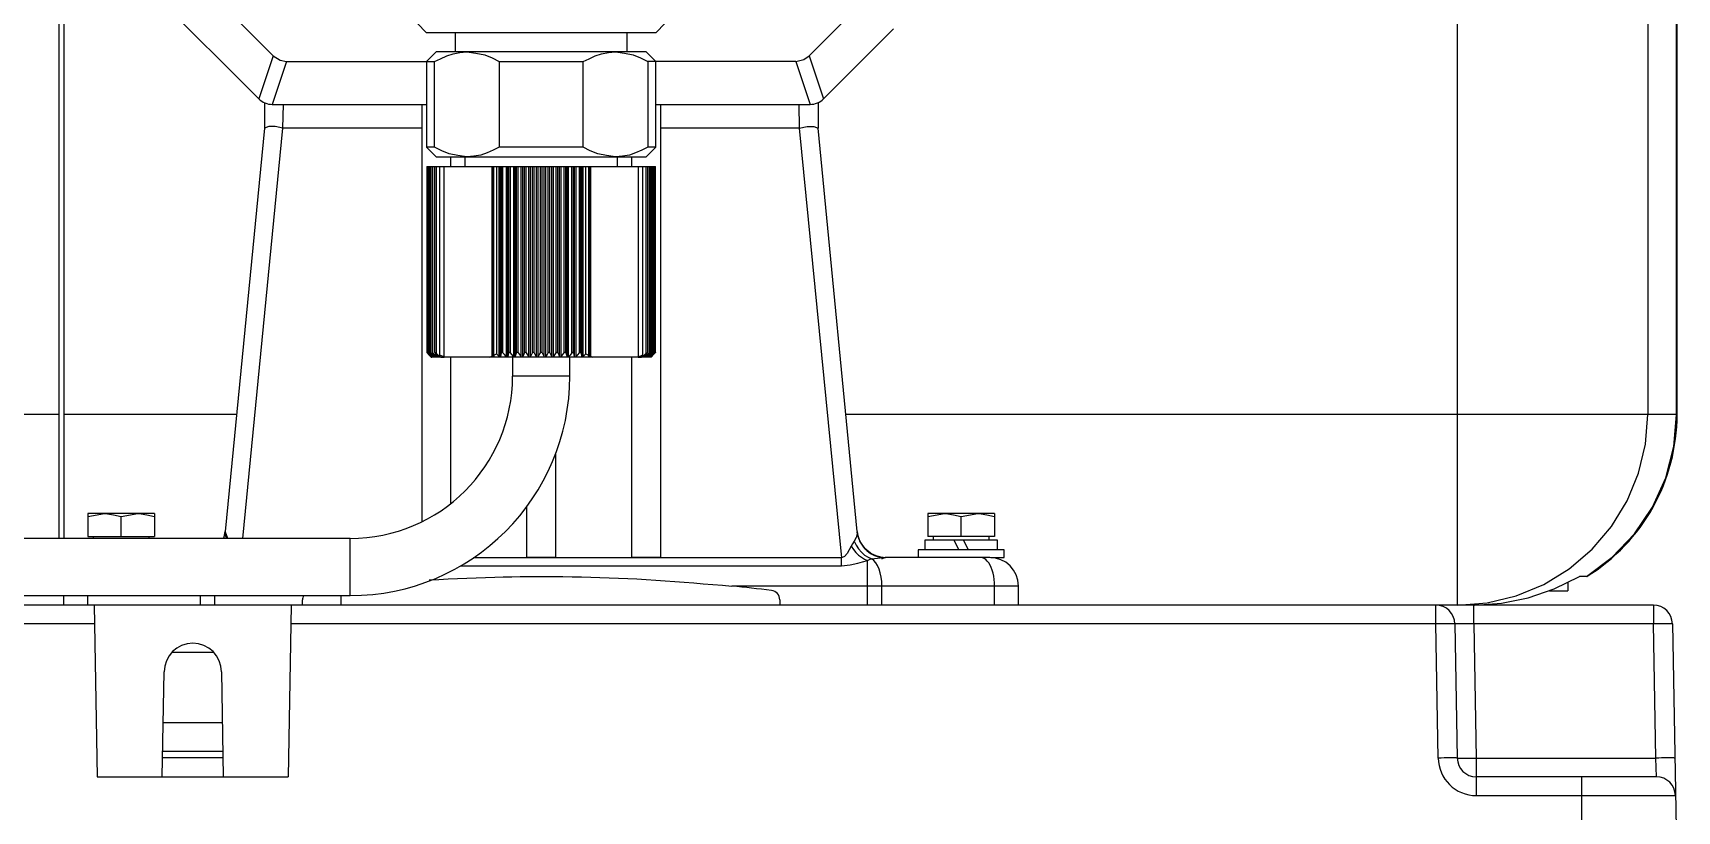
# Model space of a CAD drawing. Extents: x -9877 to -4419, y 2249 to 6216.
# Drawn here: x -6472.6 to -6300.3, y 2577.5 to 2659.1 of the extents above; entities that cross this region are included whole.
import ezdxf

# ---------------------------------------------------------------- set-up
doc = ezdxf.new("R2010")
doc.units = 0
doc.layers.add('LY_1', color=7, linetype='CONTINUOUS')

msp = doc.modelspace()

# ---------------------------------------------------------------- linework, layer by layer
at = {"layer": 'LY_1', "color": 110, "linetype": 'CONTINUOUS'}
for p, q in [((-6323.333939, 2599.136545), (-6323.333939, 2755.155145)), ((-6469.824021, 2606.136545), (-6469.824021, 2734.136545)), ((-6469.324021, 2733.636545), (-6469.324021, 2606.136545)), ((-6303.398054, 2716.046375), (-6303.398054, 2619.136545)), ((-6300.388135, 2619.136545), (-6300.388135, 2716.046375)), ((-6300.324021, 2619.136545), (-6300.324021, 2716.046375)), ((-6468.238234, 2671.550758), (-6448.909807, 2652.222331)), ((-6451.738234, 2661.050758), (-6447.409807, 2656.722331)), ((-6432.324021, 2660.136545), (-6431.324021, 2659.136545)), ((-6407.324021, 2659.136545), (-6406.324021, 2660.136545)), ((-6391.238234, 2656.722331), (-6386.909807, 2661.050758)), ((-6389.738234, 2652.222331), (-6382.409807, 2659.550758)), ((-6407.324021, 2659.136545), (-6431.324021, 2659.136545)), ((-6428.324021, 2659.136545), (-6428.324021, 2657.136545)), ((-6410.324021, 2657.136545), (-6410.324021, 2659.136545)), ((-6447.409807, 2656.722331), (-6448.909807, 2652.222331)), ((-6445.995593, 2656.136545), (-6447.495593, 2651.636545)), ((-6445.995593, 2656.136545), (-6430.49336, 2656.136545)), ((-6430.324021, 2657.136545), (-6431.324021, 2656.136545)), ((-6431.324021, 2656.136545), (-6431.324021, 2647.136545)), ((-6430.49336, 2647.136545), (-6430.49336, 2656.136545)), ((-6408.324021, 2657.136545), (-6430.324021, 2657.136545)), ((-6423.71103, 2656.136545), (-6423.71103, 2647.136545)), ((-6423.71103, 2656.136545), (-6414.937011, 2656.136545)), ((-6414.937011, 2647.136545), (-6414.937011, 2656.136545)), ((-6407.324021, 2656.136545), (-6408.324021, 2657.136545)), ((-6408.154681, 2656.136545), (-6408.154681, 2647.136545)), ((-6392.652448, 2656.136545), (-6408.154681, 2656.136545)), ((-6407.324021, 2647.136545), (-6407.324021, 2656.136545)), ((-6392.652448, 2656.136545), (-6391.152448, 2651.636545)), ((-6391.238234, 2656.722331), (-6389.738234, 2652.222331)), ((-6448.324021, 2651.816185), (-6448.324021, 2649.137129)), ((-6447.495593, 2651.636545), (-6431.324021, 2651.636545)), ((-6446.386473, 2649.137277), (-6446.324021, 2651.636545)), ((-6431.824021, 2651.636545), (-6431.824021, 2607.880398)), ((-6407.324021, 2651.636545), (-6391.152448, 2651.636545)), ((-6406.824021, 2651.636545), (-6406.824021, 2604.136545)), ((-6392.324021, 2651.636545), (-6392.299567, 2649.142532)), ((-6390.324021, 2651.816185), (-6390.324021, 2649.133739)), ((-6448.323964, 2649.137129), (-6452.435577, 2606.846247)), ((-6450.579038, 2606.136545), (-6446.386473, 2649.137277)), ((-6431.824021, 2649.136545), (-6446.386473, 2649.137277)), ((-6392.299567, 2649.142485), (-6406.824021, 2649.136545)), ((-6392.299554, 2649.142271), (-6387.870214, 2604.097681)), ((-6386.212464, 2606.846247), (-6390.324586, 2649.133723)), ((-6431.324021, 2647.136545), (-6430.324021, 2646.136545)), ((-6430.49336, 2647.136545), (-6431.324021, 2647.136545)), ((-6430.324021, 2646.136545), (-6408.324021, 2646.136545)), ((-6428.824021, 2646.136545), (-6428.824021, 2645.136545)), ((-6427.324021, 2646.136545), (-6427.324021, 2645.136545)), ((-6414.937011, 2647.136545), (-6423.71103, 2647.136545)), ((-6411.324021, 2645.136545), (-6411.324021, 2646.136545)), ((-6409.824021, 2645.136545), (-6409.824021, 2646.136545)), ((-6408.324021, 2646.136545), (-6407.324021, 2647.136545)), ((-6407.324021, 2647.136545), (-6408.154681, 2647.136545)), ((-6431.316771, 2645.136545), (-6407.33127, 2645.136545)), ((-6431.316771, 2645.136545), (-6431.316771, 2625.636484)), ((-6431.263163, 2645.136545), (-6431.263163, 2625.586316)), ((-6431.258831, 2645.136545), (-6431.258831, 2625.635999)), ((-6431.19893, 2625.586316), (-6431.19893, 2645.136545)), ((-6431.143233, 2645.136545), (-6431.143233, 2625.635037)), ((-6431.076844, 2625.586316), (-6431.076844, 2645.136545)), ((-6430.97054, 2645.136545), (-6430.97054, 2625.633598)), ((-6430.897499, 2625.586316), (-6430.897499, 2645.136545)), ((-6430.741593, 2645.136545), (-6430.741593, 2625.631685)), ((-6430.66177, 2625.586316), (-6430.66177, 2645.136545)), ((-6430.452818, 2625.613746), (-6430.452818, 2645.136545)), ((-6430.316101, 2645.136545), (-6430.316101, 2625.538577)), ((-6429.947093, 2625.349225), (-6429.947093, 2645.136545)), ((-6429.526103, 2645.136545), (-6429.526103, 2625.158292)), ((-6429.474609, 2625.136545), (-6429.474609, 2645.136545)), ((-6424.509281, 2645.136545), (-6424.509281, 2625.231647)), ((-6424.462649, 2625.1844), (-6424.462649, 2645.136545)), ((-6424.30961, 2625.1844), (-6424.30961, 2645.136545)), ((-6424.292671, 2625.332136), (-6424.292671, 2645.136545)), ((-6424.003383, 2645.136545), (-6424.003383, 2625.477375)), ((-6423.728742, 2625.1844), (-6423.728742, 2645.136545)), ((-6423.570869, 2625.1844), (-6423.570869, 2645.136545)), ((-6423.492648, 2625.586316), (-6423.492648, 2645.136545)), ((-6423.329302, 2625.586316), (-6423.329302, 2645.136545)), ((-6422.973376, 2625.1844), (-6422.973376, 2645.136545)), ((-6422.811438, 2625.1844), (-6422.811438, 2645.136545)), ((-6422.701285, 2625.586316), (-6422.701285, 2645.136545)), ((-6422.534189, 2625.586316), (-6422.534189, 2645.136545)), ((-6422.200231, 2625.1844), (-6422.200231, 2645.136545)), ((-6422.035017, 2625.1844), (-6422.035017, 2645.136545)), ((-6421.893468, 2625.586316), (-6421.893468, 2645.136545)), ((-6421.723437, 2625.586316), (-6421.723437, 2645.136545)), ((-6421.413073, 2625.1844), (-6421.413073, 2645.136545)), ((-6421.245388, 2625.1844), (-6421.245388, 2645.136545)), ((-6421.073132, 2625.586316), (-6421.073132, 2645.136545)), ((-6420.900994, 2625.586316), (-6420.900994, 2645.136545)), ((-6420.615737, 2625.1844), (-6420.615737, 2645.136545)), ((-6420.446398, 2625.1844), (-6420.446398, 2645.136545)), ((-6420.244275, 2625.586316), (-6420.244275, 2645.136545)), ((-6420.070869, 2625.586316), (-6420.070869, 2645.136545)), ((-6419.812108, 2625.1844), (-6419.812108, 2645.136545)), ((-6419.64194, 2625.1844), (-6419.64194, 2645.136545)), ((-6419.410935, 2625.586316), (-6419.410935, 2645.136545)), ((-6419.237106, 2625.586316), (-6419.237106, 2645.136545)), ((-6419.006101, 2625.1844), (-6419.006101, 2645.136545)), ((-6418.835933, 2625.1844), (-6418.835933, 2645.136545)), ((-6418.577172, 2625.586316), (-6418.577172, 2645.136545)), ((-6418.403766, 2625.586316), (-6418.403766, 2645.136545)), ((-6418.201643, 2625.1844), (-6418.201643, 2645.136545)), ((-6418.032304, 2625.1844), (-6418.032304, 2645.136545)), ((-6417.747047, 2625.586316), (-6417.747047, 2645.136545)), ((-6417.574909, 2625.586316), (-6417.574909, 2645.136545)), ((-6417.402653, 2625.1844), (-6417.402653, 2645.136545)), ((-6417.234969, 2625.1844), (-6417.234969, 2645.136545)), ((-6416.924605, 2625.586316), (-6416.924605, 2645.136545)), ((-6416.754574, 2625.586316), (-6416.754574, 2645.136545)), ((-6416.613024, 2625.1844), (-6416.613024, 2645.136545)), ((-6416.447811, 2625.1844), (-6416.447811, 2645.136545)), ((-6416.113852, 2625.586316), (-6416.113852, 2645.136545)), ((-6415.946757, 2625.586316), (-6415.946757, 2645.136545)), ((-6415.836603, 2625.1844), (-6415.836603, 2645.136545)), ((-6415.674665, 2625.1844), (-6415.674665, 2645.136545)), ((-6415.318739, 2625.586316), (-6415.318739, 2645.136545)), ((-6415.155393, 2625.586316), (-6415.155393, 2645.136545)), ((-6415.077172, 2625.1844), (-6415.077172, 2645.136545)), ((-6414.919299, 2625.1844), (-6414.919299, 2645.136545)), ((-6414.644658, 2625.477375), (-6414.644658, 2645.136545)), ((-6414.35537, 2645.136545), (-6414.35537, 2625.332136)), ((-6414.338431, 2625.1844), (-6414.338431, 2645.136545)), ((-6414.185392, 2625.1844), (-6414.185392, 2645.136545)), ((-6414.13876, 2625.231647), (-6414.13876, 2645.136545)), ((-6409.173432, 2645.136545), (-6409.173432, 2625.136545)), ((-6409.121938, 2625.158292), (-6409.121938, 2645.136545)), ((-6408.700948, 2645.136545), (-6408.700948, 2625.349225)), ((-6408.33194, 2625.538577), (-6408.33194, 2645.136545)), ((-6408.195223, 2645.136545), (-6408.195223, 2625.613746)), ((-6407.986271, 2625.586316), (-6407.986271, 2645.136545)), ((-6407.906448, 2625.631685), (-6407.906448, 2645.136545)), ((-6407.750542, 2625.586316), (-6407.750542, 2645.136545)), ((-6407.677501, 2625.633598), (-6407.677501, 2645.136545)), ((-6407.571197, 2625.586316), (-6407.571197, 2645.136545)), ((-6407.504808, 2625.635037), (-6407.504808, 2645.136545)), ((-6407.449111, 2625.586316), (-6407.449111, 2645.136545)), ((-6407.38921, 2625.635999), (-6407.38921, 2645.136545)), ((-6407.384878, 2645.136545), (-6407.384878, 2625.586316)), ((-6407.33127, 2625.636484), (-6407.33127, 2645.136545)), ((-6430.849372, 2625.1844), (-6430.849372, 2625.196933)), ((-6429.829793, 2625.136545), (-6430.824021, 2625.136545)), ((-6430.771031, 2625.1844), (-6430.771031, 2625.210789)), ((-6430.736699, 2625.636545), (-6430.741588, 2625.631685)), ((-6430.741588, 2625.631685), (-6430.7366, 2625.617421)), ((-6430.7366, 2625.617421), (-6430.715486, 2625.586316)), ((-6430.636921, 2625.1844), (-6430.636921, 2625.226349)), ((-6430.615224, 2625.165336), (-6430.636921, 2625.1844)), ((-6430.447697, 2625.1844), (-6430.447697, 2625.244133)), ((-6430.418123, 2625.159642), (-6430.447697, 2625.1844)), ((-6430.400813, 2625.147063), (-6430.418123, 2625.159642)), ((-6430.37853, 2625.136545), (-6430.400813, 2625.147063)), ((-6430.204278, 2625.1844), (-6430.204278, 2625.264871)), ((-6430.146042, 2625.1844), (-6430.124459, 2625.14263)), ((-6430.130486, 2625.136545), (-6430.144807, 2625.141066)), ((-6430.124459, 2625.14263), (-6430.130486, 2625.136545)), ((-6429.907853, 2625.1844), (-6429.907853, 2625.289545)), ((-6429.838597, 2625.1844), (-6429.821148, 2625.145262)), ((-6429.821148, 2625.145262), (-6429.829793, 2625.136545)), ((-6409.173432, 2625.136545), (-6429.474609, 2625.136545)), ((-6428.824021, 2625.136545), (-6428.824021, 2609.766803)), ((-6422.324021, 2625.136545), (-6422.324021, 2623.136545)), ((-6416.324021, 2623.136545), (-6416.324021, 2625.136545)), ((-6409.824021, 2604.136545), (-6409.824021, 2625.136545)), ((-6408.826893, 2625.145262), (-6408.809444, 2625.1844)), ((-6408.818248, 2625.136545), (-6408.826893, 2625.145262)), ((-6408.805226, 2625.139746), (-6408.818248, 2625.136545)), ((-6407.824021, 2625.136545), (-6408.818248, 2625.136545)), ((-6408.740189, 2625.1844), (-6408.740189, 2625.289527)), ((-6408.523583, 2625.14263), (-6408.520151, 2625.154817)), ((-6408.517555, 2625.136545), (-6408.523583, 2625.14263)), ((-6408.520151, 2625.154817), (-6408.501999, 2625.1844)), ((-6408.506656, 2625.139486), (-6408.517555, 2625.136545)), ((-6408.443763, 2625.1844), (-6408.443763, 2625.26493)), ((-6408.200345, 2625.1844), (-6408.200345, 2625.244177)), ((-6408.01112, 2625.1844), (-6408.01112, 2625.22638)), ((-6407.932555, 2625.586316), (-6407.908225, 2625.624265)), ((-6407.906453, 2625.631685), (-6407.911342, 2625.636545)), ((-6407.908225, 2625.624265), (-6407.906453, 2625.631685)), ((-6407.87701, 2625.1844), (-6407.893276, 2625.16947)), ((-6407.87701, 2625.1844), (-6407.87701, 2625.210808)), ((-6407.798669, 2625.1844), (-6407.798669, 2625.196942)), ((-6407.79488, 2625.165901), (-6407.776479, 2625.1844)), ((-6407.708489, 2625.586316), (-6407.680825, 2625.624265)), ((-6407.680825, 2625.624265), (-6407.677502, 2625.633598)), ((-6407.677502, 2625.633598), (-6407.680472, 2625.636545)), ((-6407.541012, 2625.586316), (-6407.51015, 2625.624265)), ((-6407.51015, 2625.624265), (-6407.504809, 2625.635037)), ((-6407.504809, 2625.635037), (-6407.506328, 2625.636545)), ((-6407.365284, 2625.605334), (-6407.384878, 2625.586316)), ((-6416.324021, 2623.136545), (-6422.324021, 2623.136545)), ((-6469.824021, 2619.136545), (-6503.657615, 2619.136545)), ((-6451.240687, 2619.136545), (-6469.324021, 2619.136545)), ((-6300.324021, 2619.136545), (-6387.407598, 2619.136545)), ((-6417.824021, 2614.966477), (-6417.824021, 2604.136545)), ((-6466.824021, 2608.423937), (-6465.074021, 2608.736545)), ((-6466.824021, 2608.736545), (-6466.824021, 2606.336545)), ((-6459.824021, 2608.736545), (-6466.824021, 2608.736545)), ((-6463.324021, 2608.423937), (-6461.574021, 2608.736545)), ((-6463.324021, 2606.336545), (-6463.324021, 2608.423937)), ((-6459.824021, 2608.736545), (-6459.824021, 2606.336545)), ((-6420.824021, 2604.136545), (-6420.824021, 2609.470894)), ((-6378.824021, 2608.423937), (-6377.074021, 2608.736545)), ((-6378.824021, 2608.736545), (-6378.824021, 2606.336545)), ((-6371.824021, 2608.736545), (-6378.824021, 2608.736545)), ((-6375.324021, 2608.423937), (-6373.574021, 2608.736545)), ((-6375.324021, 2606.336545), (-6375.324021, 2608.423937)), ((-6371.824021, 2608.736545), (-6371.824021, 2606.336545)), ((-6466.824021, 2606.336545), (-6459.824021, 2606.336545)), ((-6466.264021, 2606.336545), (-6466.264021, 2606.136545)), ((-6460.384021, 2606.136545), (-6460.384021, 2606.336545)), ((-6386.181469, 2606.60533), (-6386.209089, 2606.795297)), ((-6385.99401, 2605.973213), (-6386.181469, 2606.60533)), ((-6371.824021, 2606.336545), (-6378.824021, 2606.336545)), ((-6378.264021, 2606.336545), (-6378.264021, 2605.936545)), ((-6372.384021, 2605.936545), (-6372.384021, 2606.336545)), ((-6439.324021, 2606.136545), (-6475.811061, 2606.136545)), ((-6439.324021, 2600.136545), (-6439.324021, 2606.136545)), ((-6384.676766, 2604.493352), (-6384.813354, 2604.573177)), ((-6370.824021, 2604.936545), (-6379.824021, 2604.936545)), ((-6379.824021, 2604.936545), (-6379.824021, 2604.136545)), ((-6379.124021, 2605.936545), (-6379.124021, 2604.936545)), ((-6376.067887, 2605.936545), (-6379.124021, 2605.936545)), ((-6375.067887, 2605.936545), (-6376.067887, 2605.936545)), ((-6375.580154, 2604.936545), (-6376.067887, 2605.936545)), ((-6371.524021, 2605.936545), (-6375.067887, 2605.936545)), ((-6375.067887, 2605.936545), (-6374.580154, 2604.936545)), ((-6371.524021, 2604.936545), (-6371.524021, 2605.936545)), ((-6370.824021, 2604.136545), (-6370.824021, 2604.936545)), ((-6427.736669, 2603.268649), (-6387.870214, 2603.268649)), ((-6387.870214, 2604.097681), (-6426.419692, 2604.097681)), ((-6417.824021, 2604.136545), (-6420.824021, 2604.136545)), ((-6406.824021, 2604.136545), (-6409.824021, 2604.136545)), ((-6387.870214, 2603.268649), (-6387.870214, 2604.097681)), ((-6385.127868, 2599.136545), (-6385.127868, 2603.82151)), ((-6383.808884, 2604.183481), (-6384.143994, 2604.266698)), ((-6372.324021, 2604.136545), (-6383.289499, 2604.136545)), ((-6372.236094, 2604.136545), (-6370.824021, 2604.136545)), ((-6369.324021, 2601.136545), (-6399.349036, 2601.136545)), ((-6383.627868, 2599.136545), (-6383.627868, 2601.136545)), ((-6371.824021, 2599.136545), (-6371.824021, 2601.136545)), ((-6369.324021, 2599.136545), (-6369.324021, 2601.136545)), ((-6311.788367, 2601.48097), (-6311.788367, 2600.636545)), ((-6309.788367, 2602.136545), (-6310.557129, 2602.136545)), ((-6475.811061, 2600.136545), (-6439.324021, 2600.136545)), ((-6469.324021, 2599.136545), (-6469.324021, 2600.136545)), ((-6466.824021, 2599.136545), (-6466.824021, 2600.136545)), ((-6455.020173, 2599.136545), (-6455.020173, 2600.136545)), ((-6453.520173, 2599.136545), (-6453.520173, 2600.136545)), ((-6444.324021, 2599.136545), (-6444.324021, 2599.684007)), ((-6440.324021, 2600.136545), (-6440.324021, 2599.136545)), ((-6394.324021, 2599.684007), (-6394.324021, 2599.136545)), ((-6313.703545, 2600.636545), (-6311.788367, 2600.636545)), ((-6302.813067, 2599.136545), (-6647.834974, 2599.136545)), ((-6466.138212, 2599.136545), (-6465.824021, 2581.136545)), ((-6445.509829, 2599.136545), (-6445.824021, 2581.136545)), ((-6325.603606, 2597.171449), (-6325.603606, 2599.136545)), ((-6321.604216, 2597.171449), (-6321.604216, 2599.136545)), ((-6302.813067, 2599.136545), (-6302.813067, 2597.171449)), ((-6466.103911, 2597.171449), (-6625.044435, 2597.171449)), ((-6325.603606, 2597.171449), (-6445.54413, 2597.171449)), ((-6325.358017, 2583.10164), (-6325.603606, 2597.171449)), ((-6323.603911, 2597.171449), (-6323.358321, 2583.10164)), ((-6321.604216, 2597.171449), (-6321.358626, 2583.10164)), ((-6302.813067, 2597.171449), (-6321.604216, 2597.171449)), ((-6302.567478, 2583.10164), (-6302.813067, 2597.171449)), ((-6300.813372, 2597.171449), (-6300.324021, 2569.136545)), ((-6453.61967, 2594.171449), (-6458.028371, 2594.171449)), ((-6459.016026, 2581.136545), (-6458.824021, 2592.136545)), ((-6452.824021, 2592.136545), (-6452.632015, 2581.136545)), ((-6458.916532, 2586.836545), (-6452.731509, 2586.836545)), ((-6458.968898, 2583.836545), (-6452.679144, 2583.836545)), ((-6452.666925, 2583.136545), (-6458.981116, 2583.136545)), ((-6321.358626, 2583.10164), (-6321.358626, 2579.171449)), ((-6321.358626, 2583.10164), (-6302.567478, 2583.10164)), ((-6302.498876, 2581.136545), (-6302.567478, 2583.10164)), ((-6465.824021, 2581.136545), (-6445.824021, 2581.136545)), ((-6302.498876, 2581.136545), (-6321.358626, 2581.136545)), ((-6310.324021, 2581.136545), (-6310.324021, 2569.136545)), ((-6321.358626, 2579.171449), (-6300.499181, 2579.171449))]:
    msp.add_line(p, q, dxfattribs=at)
for points in [[(-6447.409807, 2656.722331), (-6446.67235, 2656.256548), (-6445.995593, 2656.136545)], [(-6430.49336, 2656.136545), (-6429.855125, 2656.429367), (-6429.21689, 2656.722189), (-6428.559797, 2656.945065), (-6427.836216, 2657.060165), (-6427.102195, 2657.136545)], [(-6427.102195, 2657.136545), (-6426.162845, 2657.012173), (-6425.242111, 2656.82638), (-6424.469189, 2656.505817), (-6423.71103, 2656.136545)], [(-6414.937011, 2656.136545), (-6414.298776, 2656.429367), (-6413.660541, 2656.722189), (-6413.003448, 2656.945065), (-6412.279866, 2657.060165), (-6411.545846, 2657.136545)], [(-6411.545846, 2657.136545), (-6410.606496, 2657.012173), (-6409.685762, 2656.82638), (-6408.91284, 2656.505817), (-6408.154681, 2656.136545)], [(-6392.652448, 2656.136545), (-6391.801628, 2656.328647), (-6391.238234, 2656.722331)], [(-6446.386473, 2649.137277), (-6447.20769, 2649.312445), (-6447.867069, 2649.333958), (-6448.323964, 2649.137129)], [(-6392.299567, 2649.142485), (-6391.449935, 2649.309232), (-6390.768338, 2649.318463), (-6390.324396, 2649.133739)], [(-6427.102195, 2646.136545), (-6428.041545, 2646.260916), (-6428.962279, 2646.446709), (-6429.735201, 2646.767272), (-6430.49336, 2647.136545)], [(-6423.71103, 2647.136545), (-6424.349265, 2646.843722), (-6424.987501, 2646.5509), (-6425.644593, 2646.328024), (-6426.368175, 2646.212925), (-6427.102195, 2646.136545)], [(-6411.545846, 2646.136545), (-6412.485196, 2646.260916), (-6413.40593, 2646.446709), (-6414.178852, 2646.767272), (-6414.937011, 2647.136545)], [(-6408.154681, 2647.136545), (-6408.792916, 2646.843722), (-6409.431151, 2646.5509), (-6410.088244, 2646.328024), (-6410.811826, 2646.212925), (-6411.545846, 2646.136545)], [(-6431.316711, 2625.636545), (-6431.299512, 2625.617421), (-6431.26923, 2625.586316)], [(-6431.263163, 2625.586316), (-6431.30266, 2625.624265), (-6431.316711, 2625.636545)], [(-6431.26923, 2625.586316), (-6431.045315, 2625.359414), (-6430.871562, 2625.1844)], [(-6430.849372, 2625.1844), (-6431.079821, 2625.407642), (-6431.263163, 2625.586316)], [(-6431.258283, 2625.636545), (-6431.245286, 2625.617421), (-6431.217101, 2625.586316)], [(-6431.19893, 2625.586316), (-6431.240939, 2625.624265), (-6431.258283, 2625.636545)], [(-6431.217101, 2625.586316), (-6431.003355, 2625.359414), (-6430.837494, 2625.1844)], [(-6430.771031, 2625.1844), (-6431.009337, 2625.407642), (-6431.19893, 2625.586316)], [(-6431.141714, 2625.636545), (-6431.13298, 2625.617421), (-6431.107029, 2625.586316)], [(-6431.076844, 2625.586316), (-6431.121159, 2625.624265), (-6431.141714, 2625.636545)], [(-6431.107029, 2625.586316), (-6430.904495, 2625.359414), (-6430.747334, 2625.1844)], [(-6430.636921, 2625.1844), (-6430.881924, 2625.407642), (-6431.076844, 2625.586316)], [(-6430.967569, 2625.636545), (-6430.963142, 2625.617421), (-6430.939553, 2625.586316)], [(-6430.897499, 2625.586316), (-6430.943905, 2625.624265), (-6430.967569, 2625.636545)], [(-6430.939553, 2625.586316), (-6430.749216, 2625.359414), (-6430.60152, 2625.1844)], [(-6430.897499, 2625.586316), (-6430.672885, 2625.385012), (-6430.447697, 2625.1844)], [(-6430.871562, 2625.1844), (-6430.835689, 2625.148309), (-6430.824021, 2625.136545)], [(-6430.796007, 2625.136545), (-6430.818096, 2625.154817), (-6430.849372, 2625.1844)], [(-6430.837494, 2625.1844), (-6430.804379, 2625.148309), (-6430.796007, 2625.136545)], [(-6430.712103, 2625.136545), (-6430.738045, 2625.154817), (-6430.771031, 2625.1844)], [(-6430.747334, 2625.1844), (-6430.717137, 2625.148309), (-6430.712103, 2625.136545)], [(-6430.66177, 2625.586316), (-6430.71004, 2625.624265), (-6430.736699, 2625.636545)], [(-6430.715486, 2625.586316), (-6430.538275, 2625.359414), (-6430.400763, 2625.1844)], [(-6430.66177, 2625.586316), (-6430.433316, 2625.385012), (-6430.204278, 2625.1844)], [(-6430.572718, 2625.136545), (-6430.602385, 2625.154817), (-6430.615224, 2625.165336)], [(-6430.60152, 2625.1844), (-6430.574389, 2625.148309), (-6430.572718, 2625.136545)], [(-6430.452818, 2625.613746), (-6430.444769, 2625.599408), (-6430.435921, 2625.586316)], [(-6430.316101, 2625.538577), (-6430.39255, 2625.580282), (-6430.452818, 2625.613746)], [(-6430.435921, 2625.586316), (-6430.272699, 2625.359414), (-6430.146042, 2625.1844)], [(-6430.400763, 2625.1844), (-6430.376831, 2625.148309), (-6430.37853, 2625.136545)], [(-6430.316101, 2625.538577), (-6430.112208, 2625.361217), (-6429.907853, 2625.1844)], [(-6430.144807, 2625.141066), (-6430.167153, 2625.154817), (-6430.204278, 2625.1844)], [(-6429.947093, 2625.349225), (-6429.886147, 2625.256534), (-6429.838597, 2625.1844)], [(-6429.526103, 2625.158292), (-6429.76104, 2625.261471), (-6429.947093, 2625.349225)], [(-6429.829793, 2625.136545), (-6429.869702, 2625.154817), (-6429.907853, 2625.1844)], [(-6429.829793, 2625.136545), (-6429.637905, 2625.136545), (-6429.474609, 2625.136545)], [(-6429.474609, 2625.136545), (-6429.502187, 2625.144012), (-6429.526103, 2625.158292)], [(-6424.730487, 2625.136545), (-6424.619695, 2625.183216), (-6424.509281, 2625.231647)], [(-6424.462649, 2625.1844), (-6424.488746, 2625.210833), (-6424.509281, 2625.231647)], [(-6424.365289, 2625.136545), (-6424.424826, 2625.154817), (-6424.462649, 2625.1844)], [(-6424.30961, 2625.1844), (-6424.328287, 2625.148309), (-6424.365289, 2625.136545)], [(-6424.292671, 2625.332136), (-6424.302183, 2625.249091), (-6424.30961, 2625.1844)], [(-6424.292671, 2625.332136), (-6424.147681, 2625.403375), (-6424.003383, 2625.477375)], [(-6424.003383, 2625.477375), (-6423.866192, 2625.3307), (-6423.728742, 2625.1844)], [(-6423.631996, 2625.136545), (-6423.692008, 2625.154817), (-6423.728742, 2625.1844)], [(-6423.570869, 2625.1844), (-6423.592921, 2625.148309), (-6423.631996, 2625.136545)], [(-6423.570869, 2625.1844), (-6423.531709, 2625.385012), (-6423.492648, 2625.586316)], [(-6423.428262, 2625.636545), (-6423.477097, 2625.617421), (-6423.492648, 2625.586316)], [(-6423.329302, 2625.586316), (-6423.378756, 2625.624265), (-6423.428262, 2625.636545)], [(-6422.973376, 2625.1844), (-6423.171599, 2625.407642), (-6423.329302, 2625.586316)], [(-6422.877716, 2625.136545), (-6422.937908, 2625.154817), (-6422.973376, 2625.1844)], [(-6422.811438, 2625.1844), (-6422.836756, 2625.148309), (-6422.877716, 2625.136545)], [(-6422.811438, 2625.1844), (-6422.756291, 2625.385012), (-6422.701285, 2625.586316)], [(-6422.631669, 2625.636545), (-6422.683055, 2625.617421), (-6422.701285, 2625.586316)], [(-6422.534189, 2625.586316), (-6422.581945, 2625.624265), (-6422.631669, 2625.636545)], [(-6422.200231, 2625.1844), (-6422.386219, 2625.407642), (-6422.534189, 2625.586316)], [(-6422.106122, 2625.136545), (-6422.166203, 2625.154817), (-6422.200231, 2625.1844)], [(-6422.035017, 2625.1844), (-6422.063478, 2625.148309), (-6422.106122, 2625.136545)], [(-6422.035017, 2625.1844), (-6421.964152, 2625.385012), (-6421.893468, 2625.586316)], [(-6421.818961, 2625.636545), (-6421.872648, 2625.617421), (-6421.893468, 2625.586316)], [(-6421.723437, 2625.586316), (-6421.769261, 2625.624265), (-6421.818961, 2625.636545)], [(-6421.723437, 2625.586316), (-6421.568453, 2625.385012), (-6421.413073, 2625.1844)], [(-6421.320975, 2625.136545), (-6421.38065, 2625.154817), (-6421.413073, 2625.1844)], [(-6421.245388, 2625.1844), (-6421.276854, 2625.148309), (-6421.320975, 2625.136545)], [(-6421.245388, 2625.1844), (-6421.15915, 2625.385012), (-6421.073132, 2625.586316)], [(-6420.994098, 2625.636545), (-6421.049824, 2625.617421), (-6421.073132, 2625.586316)], [(-6420.900994, 2625.586316), (-6420.944665, 2625.624265), (-6420.994098, 2625.636545)], [(-6420.900994, 2625.586316), (-6420.758548, 2625.385012), (-6420.615737, 2625.1844)], [(-6420.526098, 2625.136545), (-6420.585078, 2625.154817), (-6420.615737, 2625.1844)], [(-6420.446398, 2625.1844), (-6420.480715, 2625.148309), (-6420.526098, 2625.136545)], [(-6420.446398, 2625.1844), (-6420.345208, 2625.385012), (-6420.244275, 2625.586316)], [(-6420.161098, 2625.636545), (-6420.218593, 2625.617421), (-6420.244275, 2625.586316)], [(-6420.070869, 2625.586316), (-6420.112173, 2625.624265), (-6420.161098, 2625.636545)], [(-6420.070869, 2625.586316), (-6419.941654, 2625.385012), (-6419.812108, 2625.1844)], [(-6419.725365, 2625.136545), (-6419.783362, 2625.154817), (-6419.812108, 2625.1844)], [(-6419.64194, 2625.1844), (-6419.678941, 2625.148309), (-6419.725365, 2625.136545)], [(-6419.64194, 2625.1844), (-6419.52629, 2625.385012), (-6419.410935, 2625.586316)], [(-6419.324021, 2625.636545), (-6419.383003, 2625.617421), (-6419.410935, 2625.586316)], [(-6419.237106, 2625.586316), (-6419.275841, 2625.624265), (-6419.324021, 2625.636545)], [(-6419.237106, 2625.586316), (-6419.121751, 2625.385012), (-6419.006101, 2625.1844)], [(-6418.922676, 2625.136545), (-6418.979408, 2625.154817), (-6419.006101, 2625.1844)], [(-6418.835933, 2625.1844), (-6418.875439, 2625.148309), (-6418.922676, 2625.136545)], [(-6418.835933, 2625.1844), (-6418.706387, 2625.385012), (-6418.577172, 2625.586316)], [(-6418.486943, 2625.636545), (-6418.547126, 2625.617421), (-6418.577172, 2625.586316)], [(-6418.403766, 2625.586316), (-6418.439744, 2625.624265), (-6418.486943, 2625.636545)], [(-6418.403766, 2625.586316), (-6418.302833, 2625.385012), (-6418.201643, 2625.1844)], [(-6418.121943, 2625.136545), (-6418.177133, 2625.154817), (-6418.201643, 2625.1844)], [(-6418.032304, 2625.1844), (-6418.074121, 2625.148309), (-6418.121943, 2625.136545)], [(-6418.032304, 2625.1844), (-6417.889494, 2625.385012), (-6417.747047, 2625.586316)], [(-6417.653943, 2625.636545), (-6417.715033, 2625.617421), (-6417.747047, 2625.586316)], [(-6417.574909, 2625.586316), (-6417.607956, 2625.624265), (-6417.653943, 2625.636545)], [(-6417.574909, 2625.586316), (-6417.488891, 2625.385012), (-6417.402653, 2625.1844)], [(-6417.327067, 2625.136545), (-6417.380446, 2625.154817), (-6417.402653, 2625.1844)], [(-6417.234969, 2625.1844), (-6417.278893, 2625.148309), (-6417.327067, 2625.136545)], [(-6417.234969, 2625.1844), (-6417.079589, 2625.385012), (-6416.924605, 2625.586316)], [(-6416.82908, 2625.636545), (-6416.89078, 2625.617421), (-6416.924605, 2625.586316)], [(-6416.754574, 2625.586316), (-6416.784527, 2625.624265), (-6416.82908, 2625.636545)], [(-6416.754574, 2625.586316), (-6416.683889, 2625.385012), (-6416.613024, 2625.1844)], [(-6416.541919, 2625.136545), (-6416.593227, 2625.154817), (-6416.613024, 2625.1844)], [(-6416.447811, 2625.1844), (-6416.493629, 2625.148309), (-6416.541919, 2625.136545)], [(-6416.113852, 2625.586316), (-6416.301895, 2625.359414), (-6416.447811, 2625.1844)], [(-6416.016372, 2625.636545), (-6416.078381, 2625.617421), (-6416.113852, 2625.586316)], [(-6415.946757, 2625.586316), (-6415.973471, 2625.624265), (-6416.016372, 2625.636545)], [(-6415.946757, 2625.586316), (-6415.89175, 2625.385012), (-6415.836603, 2625.1844)], [(-6415.770325, 2625.136545), (-6415.819313, 2625.154817), (-6415.836603, 2625.1844)], [(-6415.674665, 2625.1844), (-6415.722154, 2625.148309), (-6415.770325, 2625.136545)], [(-6415.674665, 2625.1844), (-6415.496475, 2625.385012), (-6415.318739, 2625.586316)], [(-6415.219779, 2625.636545), (-6415.281794, 2625.617421), (-6415.318739, 2625.586316)], [(-6415.155393, 2625.586316), (-6415.178738, 2625.624265), (-6415.219779, 2625.636545)], [(-6415.155393, 2625.586316), (-6415.116332, 2625.385012), (-6415.077172, 2625.1844)], [(-6415.016045, 2625.136545), (-6415.062473, 2625.154817), (-6415.077172, 2625.1844)], [(-6414.919299, 2625.1844), (-6414.968227, 2625.148309), (-6415.016045, 2625.136545)], [(-6414.919299, 2625.1844), (-6414.781849, 2625.3307), (-6414.644658, 2625.477375)], [(-6414.644658, 2625.477375), (-6414.50036, 2625.403375), (-6414.35537, 2625.332136)], [(-6414.338431, 2625.1844), (-6414.347891, 2625.266819), (-6414.35537, 2625.332136)], [(-6414.282752, 2625.136545), (-6414.326395, 2625.154817), (-6414.338431, 2625.1844)], [(-6414.185392, 2625.1844), (-6414.23552, 2625.148309), (-6414.282752, 2625.136545)], [(-6414.13876, 2625.231647), (-6414.164891, 2625.205163), (-6414.185392, 2625.1844)], [(-6414.13876, 2625.231647), (-6414.028346, 2625.183216), (-6413.917554, 2625.136545)], [(-6409.121938, 2625.158292), (-6409.151933, 2625.141225), (-6409.173432, 2625.136545)], [(-6409.173432, 2625.136545), (-6408.967502, 2625.136545), (-6408.818248, 2625.136545)], [(-6408.700948, 2625.349225), (-6408.937512, 2625.238562), (-6409.121938, 2625.158292)], [(-6408.809444, 2625.1844), (-6408.748875, 2625.276312), (-6408.700948, 2625.349225)], [(-6408.740189, 2625.1844), (-6408.788529, 2625.148309), (-6408.805226, 2625.139746)], [(-6408.740189, 2625.1844), (-6408.535833, 2625.361217), (-6408.33194, 2625.538577)], [(-6408.443763, 2625.1844), (-6408.490564, 2625.148309), (-6408.506656, 2625.139486)], [(-6408.501999, 2625.1844), (-6408.340559, 2625.407642), (-6408.21212, 2625.586316)], [(-6407.986271, 2625.586316), (-6408.243872, 2625.359414), (-6408.443763, 2625.1844)], [(-6408.195223, 2625.613746), (-6408.271897, 2625.571262), (-6408.33194, 2625.538577)], [(-6408.269511, 2625.136545), (-6408.267906, 2625.154817), (-6408.247278, 2625.1844)], [(-6408.200345, 2625.1844), (-6408.245378, 2625.148309), (-6408.269511, 2625.136545)], [(-6408.247278, 2625.1844), (-6408.072002, 2625.407642), (-6407.932555, 2625.586316)], [(-6408.21212, 2625.586316), (-6408.201227, 2625.602727), (-6408.195223, 2625.613746)], [(-6407.750542, 2625.586316), (-6408.003813, 2625.359414), (-6408.200345, 2625.1844)], [(-6408.075323, 2625.136545), (-6408.069524, 2625.154817), (-6408.046521, 2625.1844)], [(-6408.01112, 2625.1844), (-6408.054167, 2625.148309), (-6408.075323, 2625.136545)], [(-6408.046521, 2625.1844), (-6407.858264, 2625.407642), (-6407.708489, 2625.586316)], [(-6407.571197, 2625.586316), (-6407.818905, 2625.359414), (-6408.01112, 2625.1844)], [(-6407.911342, 2625.636545), (-6407.947895, 2625.617421), (-6407.986271, 2625.586316)], [(-6407.935938, 2625.136545), (-6407.925973, 2625.154817), (-6407.900708, 2625.1844)], [(-6407.893276, 2625.16947), (-6407.917861, 2625.148309), (-6407.935938, 2625.136545)], [(-6407.900708, 2625.1844), (-6407.700385, 2625.407642), (-6407.541012, 2625.586316)], [(-6407.449111, 2625.586316), (-6407.690049, 2625.359414), (-6407.87701, 2625.1844)], [(-6407.852034, 2625.136545), (-6407.837953, 2625.154817), (-6407.810547, 2625.1844)], [(-6407.798669, 2625.1844), (-6407.837125, 2625.148309), (-6407.852034, 2625.136545)], [(-6407.824021, 2625.136545), (-6407.805891, 2625.154817), (-6407.79488, 2625.165901)], [(-6407.810547, 2625.1844), (-6407.599136, 2625.407642), (-6407.430941, 2625.586316)], [(-6407.384878, 2625.586316), (-6407.617872, 2625.359414), (-6407.798669, 2625.1844)], [(-6407.776479, 2625.1844), (-6407.55501, 2625.407642), (-6407.378811, 2625.586316)], [(-6407.680472, 2625.636545), (-6407.713437, 2625.617421), (-6407.750542, 2625.586316)], [(-6407.506328, 2625.636545), (-6407.535546, 2625.617421), (-6407.571197, 2625.586316)], [(-6407.389758, 2625.636545), (-6407.415086, 2625.617421), (-6407.449111, 2625.586316)], [(-6407.430941, 2625.586316), (-6407.39703, 2625.624265), (-6407.389758, 2625.636545)], [(-6407.378811, 2625.586316), (-6407.342018, 2625.624265), (-6407.331331, 2625.636545)], [(-6407.331331, 2625.636545), (-6407.352646, 2625.617421), (-6407.365284, 2625.605334)], [(-6323.333939, 2599.136545), (-6320.21528, 2599.382778), (-6317.173412, 2600.115414), (-6314.283237, 2601.316414), (-6311.61592, 2602.956205), (-6309.237139, 2604.994409), (-6307.205469, 2607.38084), (-6305.570935, 2610.056735), (-6304.373785, 2612.956205), (-6303.643497, 2616.007855), (-6303.398054, 2619.136545)], [(-6309.822141, 2602.136545), (-6307.116637, 2604.155181), (-6304.788924, 2606.602352), (-6302.905585, 2609.408057), (-6301.520491, 2612.492041), (-6300.673263, 2615.766088), (-6300.388135, 2619.136545)], [(-6465.074021, 2608.736545), (-6464.94967, 2608.734845), (-6464.133438, 2608.612908), (-6463.324021, 2608.423937)], [(-6461.574021, 2608.736545), (-6461.44967, 2608.734845), (-6460.633438, 2608.612908), (-6459.824021, 2608.423937)], [(-6377.074021, 2608.736545), (-6376.94967, 2608.734845), (-6376.133438, 2608.612908), (-6375.324021, 2608.423937)], [(-6373.574021, 2608.736545), (-6373.44967, 2608.734845), (-6372.633438, 2608.612908), (-6371.824021, 2608.423937)], [(-6452.559685, 2606.136545), (-6452.483704, 2606.38838), (-6452.429865, 2606.645978)], [(-6452.429865, 2606.645978), (-6452.439377, 2606.756936), (-6452.435577, 2606.846247)], [(-6452.432712, 2606.824063), (-6452.215784, 2606.278155), (-6452.170631, 2606.164149)], [(-6452.270671, 2606.136861), (-6452.344863, 2606.322103), (-6452.429865, 2606.645978)], [(-6386.218176, 2606.645978), (-6386.340314, 2606.22328), (-6386.533272, 2605.852058)], [(-6386.212464, 2606.846247), (-6386.20935, 2606.732866), (-6386.218176, 2606.645978)], [(-6386.218176, 2606.645978), (-6386.155111, 2606.35307), (-6386.063436, 2606.067984)], [(-6386.847666, 2605.305127), (-6387.27764, 2604.53785), (-6387.545591, 2604.218232), (-6387.870214, 2604.097681)], [(-6386.533272, 2605.852058), (-6386.704118, 2605.573071), (-6386.847666, 2605.305127)], [(-6386.847666, 2605.305127), (-6386.613909, 2604.967155), (-6386.351984, 2604.658362), (-6386.066854, 2604.384601), (-6385.763926, 2604.151062), (-6385.44894, 2603.962171), (-6385.127868, 2603.82151)], [(-6386.533272, 2605.852058), (-6386.333575, 2605.422307), (-6386.080987, 2605.029216), (-6385.781904, 2604.682738), (-6385.443895, 2604.391642), (-6385.075519, 2604.163298), (-6384.686101, 2604.003488)], [(-6386.063436, 2606.067984), (-6385.849474, 2605.617558), (-6385.564504, 2605.209264), (-6385.216432, 2604.854428), (-6384.814913, 2604.562892)], [(-6384.813354, 2604.573177), (-6385.403015, 2605.059012), (-6385.940744, 2605.853437), (-6385.99401, 2605.973213)], [(-6384.814913, 2604.562892), (-6384.755719, 2604.527995), (-6384.695744, 2604.494487)], [(-6384.695744, 2604.494487), (-6384.395789, 2604.35264), (-6384.082066, 2604.245438)], [(-6384.143994, 2604.266698), (-6384.665046, 2604.48696), (-6384.676766, 2604.493352)], [(-6387.870214, 2603.268649), (-6386.95072, 2603.355085), (-6386.167107, 2603.532427), (-6385.647019, 2603.676017), (-6385.127868, 2603.82151)], [(-6385.127868, 2603.82151), (-6384.872072, 2603.942596), (-6384.686101, 2604.003488)], [(-6384.686101, 2604.003488), (-6383.795372, 2604.103111), (-6383.289499, 2604.136545)], [(-6383.627868, 2601.136545), (-6383.646785, 2601.611482), (-6383.703057, 2602.074441), (-6383.795265, 2602.513745), (-6383.921085, 2602.918313), (-6384.077342, 2603.277941), (-6384.260095, 2603.583559), (-6384.464735, 2603.827458), (-6384.686101, 2604.003488)], [(-6384.082066, 2604.245438), (-6383.960226, 2604.214119), (-6383.837184, 2604.188042)], [(-6383.837184, 2604.188042), (-6383.564524, 2604.149447), (-6383.289499, 2604.136545)], [(-6383.236587, 2604.136545), (-6383.597102, 2603.990918), (-6383.681085, 2603.949833)], [(-6371.824021, 2601.136545), (-6371.834418, 2601.489157), (-6371.865466, 2601.836881), (-6371.916734, 2602.174896), (-6371.987511, 2602.498516), (-6372.076816, 2602.803255), (-6372.183412, 2603.084889), (-6372.305819, 2603.339512), (-6372.442343, 2603.563596), (-6372.591089, 2603.754033), (-6372.749995, 2603.908183), (-6372.91686, 2604.02391), (-6373.089369, 2604.09961), (-6373.206332, 2604.127297), (-6373.324021, 2604.136545)], [(-6431.042576, 2601.792774), (-6430.063763, 2601.834937), (-6429.085008, 2601.879144), (-6428.106268, 2601.923861), (-6427.127499, 2601.967556), (-6426.148657, 2602.008697), (-6425.1697, 2602.045752), (-6424.190585, 2602.077187), (-6423.29815, 2602.0999), (-6422.40557, 2602.117042), (-6421.512869, 2602.12898), (-6420.620067, 2602.136082), (-6419.72719, 2602.138717), (-6418.834258, 2602.137252), (-6417.941296, 2602.132055), (-6417.048325, 2602.123495), (-6416.077832, 2602.110661), (-6415.107402, 2602.093896), (-6414.137085, 2602.072806), (-6413.166926, 2602.047), (-6412.196974, 2602.016083), (-6411.227275, 2601.979664), (-6410.257877, 2601.93735), (-6409.288827, 2601.888747), (-6408.320172, 2601.833464), (-6407.322544, 2601.769379), (-6406.325308, 2601.699036), (-6405.328384, 2601.623687), (-6404.331696, 2601.544582), (-6403.335164, 2601.462975), (-6402.33871, 2601.380116), (-6401.342257, 2601.297256), (-6400.345725, 2601.215649), (-6399.349036, 2601.136545)], [(-6321.527988, 2599.136545), (-6318.728231, 2599.328621), (-6315.930862, 2599.901161), (-6313.18961, 2600.843166), (-6310.557129, 2602.136545)], [(-6323.603911, 2597.171449), (-6323.628616, 2597.176477), (-6323.701933, 2597.180523), (-6323.822058, 2597.183485), (-6323.986033, 2597.185293), (-6324.189823, 2597.1859), (-6324.428412, 2597.185293), (-6324.695926, 2597.183485), (-6324.985782, 2597.180523), (-6325.290845, 2597.176477), (-6325.603606, 2597.171449)], [(-6321.604216, 2597.171449), (-6321.917152, 2597.176477), (-6322.222356, 2597.180523), (-6322.512316, 2597.183485), (-6322.779893, 2597.185293), (-6323.018503, 2597.1859), (-6323.222272, 2597.185293), (-6323.386184, 2597.183485), (-6323.506205, 2597.180523), (-6323.579381, 2597.176477), (-6323.603911, 2597.171449), (-6323.603911, 2597.171449)], [(-6300.813372, 2597.171449), (-6300.838077, 2597.176477), (-6300.911394, 2597.180523), (-6301.031519, 2597.183485), (-6301.195494, 2597.185293), (-6301.399284, 2597.1859), (-6301.637873, 2597.185293), (-6301.905387, 2597.183485), (-6302.195243, 2597.180523), (-6302.500306, 2597.176477), (-6302.813067, 2597.171449)], [(-6323.358321, 2583.10164), (-6323.383027, 2583.106668), (-6323.456344, 2583.110713), (-6323.576469, 2583.113676), (-6323.740444, 2583.115483), (-6323.944234, 2583.11609), (-6324.182822, 2583.115483), (-6324.450337, 2583.113676), (-6324.740193, 2583.110713), (-6325.045256, 2583.106668), (-6325.358017, 2583.10164)], [(-6323.358321, 2583.10164), (-6323.333616, 2583.096612), (-6323.260299, 2583.092567), (-6323.140174, 2583.089604), (-6322.976199, 2583.087797), (-6322.772409, 2583.087189), (-6322.53382, 2583.087797), (-6322.266306, 2583.089604), (-6321.97645, 2583.092567), (-6321.671387, 2583.096612), (-6321.358626, 2583.10164), (-6321.358626, 2583.10164)], [(-6300.567782, 2583.10164), (-6300.592488, 2583.106668), (-6300.665805, 2583.110713), (-6300.78593, 2583.113676), (-6300.949905, 2583.115483), (-6301.153695, 2583.11609), (-6301.392283, 2583.115483), (-6301.659798, 2583.113676), (-6301.949654, 2583.110713), (-6302.254716, 2583.106668), (-6302.567478, 2583.10164)]]:
    msp.add_lwpolyline(points, dxfattribs=at)
for centre, radius, start, end in [((-6447.495593, 2653.636545), 2, 225, 270), ((-6391.152448, 2653.636545), 2, 270, 315), ((-6439.324021, 2623.136545), 17, 270, 0), ((-6439.324021, 2623.136545), 23, 270, 0), ((-6320.324021, 2619.136545), 20, 301.788331, 0), ((-6455.421499, 2607.136545), 3, 340.528779, 354.447029), ((-6383.226542, 2607.136545), 3, 185.552971, 245.798832), ((-6383.226542, 2607.136545), 3, 249.334051, 270), ((-6372.324021, 2601.136545), 3, 0, 90), ((-6419.324021, 2402.136545), 200, 83.073094, 84.268032), ((-6443.324021, 2599.684007), 1, 153.093405, 180), ((-6395.324021, 2599.684007), 1, 0, 83.073094), ((-6325.603606, 2597.136545), 2, 1, 90), ((-6302.813067, 2597.136545), 2, 1, 90), ((-6455.824021, 2592.136545), 3, 0, 180), ((-6321.358626, 2583.171449), 4, 181, 270), ((-6321.358626, 2583.136545), 2, 181, 270), ((-6302.498876, 2579.136545), 2, 1, 90)]:
    msp.add_arc(centre, radius, start, end, dxfattribs=at)

doc.saveas('drawing.dxf')
